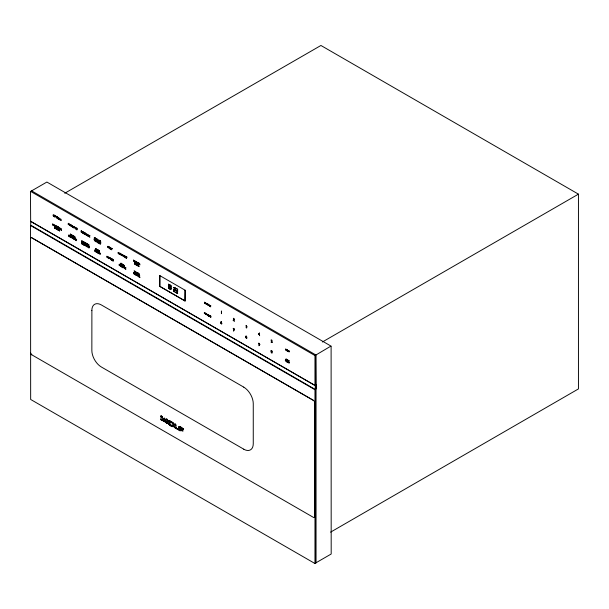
<?xml version="1.0" encoding="UTF-8"?>
<svg xmlns="http://www.w3.org/2000/svg" width="609" height="609" viewBox="0 0 609 609"><rect width="100%" height="100%" fill="white"/><g stroke="black" fill="none" stroke-linecap="round" stroke-linejoin="round"><path stroke-width="0.91" d="M167.589 422.798L160.997 419.038L161.035 415.703L161.849 416.175M164.308 418.071L164.072 418.68L165.13 419.487L163.692 418.421M163.494 418.307L163.456 419.51L164.681 419.982M167.589 420.195L166.12 419.388L167.589 420.195L167.551 423.293L167.589 419.487L166.561 418.901M173.496 426.726L168.579 423.887L168.609 420.553L173.527 423.392L173.527 426.703L171.89 425.524M170.885 289.595L170.885 285.469L169.173 284.517L169.173 288.643L170.885 289.595L169.203 288.316M174.517 427.32C182.167 432.146 177.569 428.82 174.722 427.198C174.296 424.907 174.699 423.194 175.575 424.1M174.76 427.411L174.76 426.939L176.191 427.769M177.615 293.523L175.932 292.548L177.645 293.5L177.379 291.277M177.645 289.366L175.971 288.4L177.645 289.366L177.645 291.589L175.932 290.638L177.645 291.277M180.462 429.802C175.552 426.665 184.108 433.128 182.951 430.487L179.023 428.264L179.023 427.32L183.126 429.444M183.362 429.307L179.023 427.076L179.023 426.369L183.568 428.949C184.215 430.061 179.731 425.44 179.267 426.467M185.075 300.945L159.824 286.413L159.824 275.572L159.786 286.344L185.037 300.953L185.113 290.173L184.999 300.945M315.538 389.143L314.967 389.714L314.967 563.523L30.663 399.466L30.526 225.49A1.241 1.012 60 0 1 30.663 225.322M31.402 190.982L46.885 182.045L330.976 346.072L314.967 355.557L314.967 385.467L30.663 221.41L30.45 191.538L31.561 190.891M315.264 389.425L315.264 385.581L30.671 221.273L30.724 225.185L315.18 389.41L316.33 388.748L316.246 384.918M314.967 385.467L315.865 384.789L315.66 354.918M314.967 563.523A1.241 1.012 60 0 0 315.668 563.119L315.668 389.303M315.713 562.944L331.189 554.007L331.113 346.239M330.588 532.144L578.443 388.915L578.443 194.149L320.928 45.477L64.737 193.259M95.019 251.106L95.377 250.276L95.918 251.624C97.044 249.195 95.522 254.402 95.468 250.619L95.034 251.601L94.661 249.865M136.713 264.786C138.456 261.337 136.02 268.721 136.134 263.4M208.476 305.558C208.818 302.932 209.762 307.279 209.153 305.619L207.867 305.208L207.867 304.081L208.423 304.401L208.004 304.31L208.43 305.535M208.628 316.063L209.047 315.173L210.158 316.817L209.938 315.675L210.044 316.672L208.019 315.713L208.019 314.587L208.575 314.906L208.164 314.815L208.59 316.041M287.623 362.37C287.966 359.744 288.917 364.091 288.301 362.431L287.014 362.02L287.014 360.893L287.57 361.213L287.151 361.122L287.577 362.347M58.631 229.753L59.416 229.517L58.845 229.898L59.553 231.093L58.631 229.821M139.019 276.166L139.804 275.923L139.233 276.311L139.941 277.506L139.019 276.235M54.901 226.449C55.967 225.969 54.14 223.83 53.828 225.17C55.998 228.177 53.584 223.046 54.521 226.145M56.538 229.266C57.611 228.786 55.784 226.655 55.465 227.987C57.642 230.994 55.221 225.863 56.165 228.961M60.261 229.547C61.334 229.06 59.507 226.929 59.187 228.261C61.364 231.275 58.951 226.145 59.888 229.243M70.248 225.832C71.322 225.353 69.495 223.221 69.175 224.554C71.352 227.56 68.931 222.43 69.875 225.528M74.922 238.005C75.988 237.525 74.161 235.394 73.849 236.726C76.018 239.733 73.605 234.602 74.542 237.7M87.049 246.881C88.115 246.401 86.288 244.262 85.976 245.602C88.145 248.609 85.732 243.478 86.668 246.576M99.32 241.682C100.394 241.202 98.567 239.063 98.247 240.403C100.416 243.41 98.003 238.279 98.947 241.377M108.516 258.338C109.59 257.858 107.763 255.727 107.443 257.059C109.62 260.066 107.199 254.935 108.143 258.033M120.506 254.851C121.579 254.372 119.752 252.233 119.433 253.572C121.61 256.579 119.197 251.448 120.133 254.547M135.525 262.586C136.599 262.106 134.772 259.967 134.452 261.307C136.629 264.314 134.208 259.183 135.152 262.281M136.926 275.679C137.999 275.199 136.172 273.068 135.853 274.4C138.03 277.407 135.617 272.276 136.553 275.375M168.594 284.182L168.594 288.316L168.632 284.167M169.173 284.517L169.203 288.628M169.173 284.822L170.885 285.469L170.619 287.372M171.426 287.052L171.456 287.037M171.456 288.377L171.426 288.704M175.392 288.377L173.71 287.41M175.088 287.935L175.392 290.135M175.362 288.087L175.362 290.31L173.71 289.321M173.71 289.161L173.984 291.384M173.71 290.919L175.362 292.221L173.679 291.247L173.679 289.031L175.362 289.998M177.341 289.237L177.379 293.348M160.997 415.962L162.055 416.769M160.997 416.198L162.26 416.883M162.428 417.264L161.035 416.411L162.428 417.264L162.466 419.845M160.997 419.038L160.997 419.746L163.045 420.69M163.456 418.566L165.13 419.487L164.925 420.317M161.233 420.081L162.222 420.69M164.103 418.421L164.925 418.901M163.456 419.274L165.13 420.195M164.719 418.543L164.072 418.208L164.719 418.779M162.672 419.959L165.747 421.733M163.661 419.631L164.514 420.317L163.692 419.845M163.456 420.218L165.13 421.146M166.356 419.487L166.356 419.015L167.589 419.723M165.503 422.349L167.346 423.415M166.12 421.991L166.15 419.373M168.784 420.69L173.321 423.27M168.99 420.575L173.116 422.92M168.579 421.047L170.048 421.618M166.12 422.707L167.384 423.628L167.384 423.156M169.637 420.674L172.301 422.212M168.609 423.392L170.048 424.458M168.579 423.651L170.254 424.572M168.579 423.887L173.527 426.703M168.784 424.001L173.321 426.589M168.99 424.359L173.116 426.703M172.058 422.821L173.496 423.887L173.527 423.392M172.263 423.179L172.301 425.524M169.804 425.303L172.301 426.703L169.842 425.288M174.76 423.864L175.78 424.93M172.096 425.638L173.496 426.254M175.955 425.067L174.722 424.359L175.955 425.067L175.986 427.647M322.359 341.999L578.443 194.149M174.722 427.67L178.445 429.779M179.023 428.264L179.023 428.972M180.256 428.264L180.287 428.949M180.462 428.142L179.023 427.556L180.462 428.378M179.023 429.208L179.023 430.152L180.256 430.868L180.256 429.916M179.229 430.274L180.051 430.746M315.264 385.581L316.299 384.987M31.478 190.784L315.926 355.009L315.926 562.975M30.526 191.34L314.967 355.557M159.802 275.603L185.09 290.204M136.325 263.507L135.327 262.928L135.327 264.435L136.081 264.869L135.51 263.233L136.066 263.354M175.392 288.065L173.679 287.425M30.526 225.49L314.967 389.714M30.465 238.538A1.842 1.066 60 0 1 31.775 237.784L313.308 400.288A1.842 1.066 60 0 1 314.609 402.549L314.609 516.561A1.842 1.066 60 0 1 313.308 517.315L31.775 354.811A1.842 1.066 60 0 1 30.465 352.55M31.775 237.784L313.27 400.311M243.76 387.126L101.383 304.964A13.482 7.78 60 0 0 91.852 310.468M243.76 449.176L101.383 367.014A13.482 7.78 60 0 1 91.852 350.502L91.89 310.453M123.756 255.643L124.152 256.458L124.586 256.123C124.35 259.358 125.5 254.828 124.167 256.168C123.14 253.26 123.779 258.977 123.749 255.643M83.037 231.801C82.915 237.129 85.351 229.738 83.616 233.194L83.22 231.907L82.223 231.336L82.223 232.836L82.976 233.27L82.413 231.633L82.961 231.763M314.602 402.564L314.579 516.584M243.729 387.149A13.482 7.78 60 0 1 253.26 403.66L253.26 443.687A13.482 7.78 60 0 1 243.729 449.191M31.805 354.796A1.842 1.066 60 0 1 30.503 352.535M259.487 344.283L258.802 343.621L259.487 344.283M72.304 235.957L71.641 235.896L71.375 234.549L71.656 236.17L72.433 236.391L72.304 235.082L72.304 235.957M86.866 244.369L86.196 244.3L85.93 242.953L86.212 244.574L86.988 244.795L86.866 243.493L86.866 244.369M121.967 255.156C121.594 256.077 120.765 254.257 121.221 253.854C120.985 258.33 122.896 253.047 121.967 255.156M123.528 267.404C123.17 268.325 122.31 266.506 122.782 266.103C122.546 270.579 124.457 265.296 123.528 267.404M234.016 319.192L233.095 320.395L234.488 321.202L233.65 320.372C235.584 318.827 231.884 317.068 234.016 319.192M271.309 351.096C271.058 354.567 273.022 350.837 271.309 351.096M246.843 326.424C246.98 328.791 245.99 328.297 246.097 326.759C246.843 326.218 245.1 324.14 246.843 326.424M271.035 350.761L271.287 352.725L272.033 353.159L272.033 350.883L271.035 350.761M245.655 337.127C247.878 341.443 246.409 333.1 245.655 337.127M81.926 231.549L82.002 232.493L81.149 232.219L81.149 230.712L81.926 231.549M58.852 227.743C59.347 230.149 57.832 227.477 58.099 226.883L58.852 227.743M72.829 237.677C73.324 240.091 71.809 237.411 72.068 236.825L72.829 237.677M75.455 227.85C75.95 230.263 74.435 227.583 74.701 226.99L75.455 227.85M86.044 233.963L86.295 235.188L86.98 234.077L87.567 235.919L86.645 234.945L86.067 235.059C85.45 232.95 85.169 236.048 85.29 233.102L86.044 233.963M85.633 245.077C86.135 247.482 84.621 244.81 84.879 244.217L85.633 245.077M94.89 240.007C95.385 242.412 93.87 239.74 94.136 239.147L94.89 240.007M98.635 252.583C99.13 254.988 97.615 252.316 97.882 251.723L98.635 252.583M100.63 241.446C101.132 243.859 99.61 241.179 99.876 240.593L100.63 241.446M123.17 255.399C123.673 257.805 122.15 255.133 122.417 254.539L123.17 255.399M139.781 264.047C140.276 266.46 138.761 263.781 139.027 263.195L139.781 264.047M139.073 274.058C139.606 276.486 138.022 273.753 138.319 273.197L139.073 274.058M207.57 304.226C207.958 306.312 206.162 302.711 207.57 304.226M207.73 314.731C208.111 316.817 206.322 313.216 207.73 314.731M220.702 322.161L220.694 323.257L221.638 324.125L221.882 323.227L220.998 322.466L221.486 321.537L220.702 322.161M288.369 350.875C288.757 352.992 286.968 349.414 288.369 350.875M289.252 362.5C289.64 364.585 287.844 360.985 289.252 362.5M58.662 227.621L58.289 227.172L58.662 227.621M72.631 237.556L72.258 237.114L72.631 237.556M75.265 227.728L74.892 227.286L75.265 227.728M85.854 233.841L85.473 233.399L85.854 233.841M85.443 244.955L85.07 244.513L85.443 244.955M94.7 239.885L94.319 239.444L94.7 239.885M100.439 241.324L100.066 240.882L100.439 241.324M98.445 252.461L98.072 252.019L98.445 252.461M122.98 255.278L122.607 254.836L122.98 255.278M139.59 263.933L139.217 263.484L139.59 263.933M138.882 273.936L138.509 273.494L138.882 273.936M207.425 304.142L207.144 303.807L207.425 304.142M207.585 314.64L207.304 314.313L207.585 314.64M288.224 350.784L287.943 350.449L288.224 350.784M289.108 362.416L288.826 362.081L289.108 362.416M69.791 236.262L68.977 236.345L68.977 235.226L69.791 236.262M82.603 243.653L81.789 243.737L81.789 242.626L82.603 243.653M122.835 265.006L122.013 265.09L122.013 263.979L122.835 265.006M124.266 265.836L123.444 265.92L123.444 264.808L124.266 265.836M205.111 313.468C204.198 314.328 204.578 311.686 205.111 313.468M259.815 344.587L258.932 345.76L259.404 344.816L258.444 343.628A0.929 0.54 60 0 1 259.114 343.263L259.815 344.587M221.646 323.47C220.747 324.293 220.968 321.666 221.646 323.47M81.85 232.189L81.34 231.656L81.85 232.189M69.068 224.173L68.254 224.767L68.254 223.267L69.068 224.173M71.618 225.642L70.796 226.236L70.796 224.736L71.618 225.642M99.473 251.205L98.65 251.799L98.65 250.299L99.473 251.205M134.345 260.926L133.531 261.52L133.531 260.02L134.345 260.926M289.016 360.97L288.4 361.419L288.4 360.292L289.016 360.97M246.706 337.957C245.686 338.718 246.051 336.176 246.706 337.957M68.878 224.051L68.436 223.572L68.878 224.051M71.42 225.52L70.979 225.041L71.42 225.52M74.465 227.606L73.765 227.972L73.156 226.464L74.138 226.754L74.465 227.606M74.557 239.01L73.856 239.375L73.247 237.868L74.229 238.157L74.557 239.01M99.282 251.083L98.841 250.596L99.282 251.083M134.155 260.804L133.714 260.317L134.155 260.804M288.232 360.756C286.839 361.883 287.341 358.252 288.232 360.756M288.872 360.878L288.537 360.52L288.872 360.878M246.028 336.229L246.63 336.967L246.028 336.229M272.261 342.235C269.003 342.715 273.487 342.075 271.18 341.169L271.18 339.845L272.154 340.408L271.462 340.34L271.462 340.979L272.261 342.235M73.331 226.655C73.263 228.946 75.303 226.784 73.331 226.655M73.423 238.058C73.354 240.349 75.394 238.188 73.423 238.058M81.735 231.458L81.34 231.017L81.735 231.458M287.379 360.041L288.042 360.871L287.379 360.041M53.622 215.936C52.602 216.644 53.303 212.906 53.622 215.936M52.572 224.059L52.785 225.216L53.653 225.703L52.671 224.5L53.638 224.409L52.572 224.059M57.132 228.565L57.345 229.715L58.213 230.21L57.238 229.007L58.205 228.915L57.132 228.565M61.128 220.268C60.108 220.991 60.816 217.23 61.128 220.268M71.816 225.688L72.029 226.845L72.897 227.34L71.915 226.137L72.882 226.046L71.816 225.688M75.455 239.893C74.443 240.601 75.143 236.863 75.455 239.893M88.267 247.292C87.247 248.008 87.955 244.247 88.267 247.292M94.783 238.766C93.763 239.466 94.464 235.736 94.783 238.766M98.102 240.677C97.082 241.385 97.783 237.647 98.102 240.677M107.298 257.341C106.278 258.041 106.978 254.311 107.298 257.341M133.668 272.748L133.881 273.905L134.749 274.4L133.767 273.197L134.734 273.106L133.668 272.748M137.527 274.979L137.733 276.128L138.608 276.623L137.626 275.42L138.593 275.329L137.527 274.979M206.017 303.29C206.542 305.954 207.037 302.757 206.017 303.29M206.177 313.795C206.695 316.459 207.189 313.262 206.177 313.795M210.036 306.175C209.252 306.769 209.808 303.876 210.036 306.175M285.827 349.931C285.027 350.457 285.644 347.67 285.827 349.931M285.332 360.193C285.849 362.865 286.344 359.66 285.332 360.193M286.215 359.866C285.446 360.391 285.971 357.59 286.215 359.866M69.989 236.368L69.662 236.825L68.787 236.429L68.787 234.929L69.989 236.368M82.801 243.767L82.474 244.224L81.598 243.828L81.598 242.321L82.801 243.767M123.026 265.121L122.706 265.577L121.83 265.181L121.83 263.674L123.026 265.121M124.457 265.943L124.137 266.399L123.262 266.004L123.262 264.504L124.457 265.943M205.256 313.551L204.358 313.597L204.358 312.47L205.256 313.551M59.263 218.54L59.446 219.438L60.192 219.377C60.481 220.747 58.829 219.385 59.004 218.684C59.598 217.687 60.877 219.278 59.263 218.54M87.924 235.082L88.107 235.98L88.853 235.919C89.142 237.297 87.49 235.934 87.658 235.234C88.259 234.237 89.531 235.828 87.924 235.082M118.291 252.621L118.481 253.519L119.219 253.458C119.516 254.836 117.864 253.466 118.032 252.765C118.633 251.768 119.904 253.367 118.291 252.621M137.741 262.449L137.383 263.278L136.842 261.931L136.485 262.761C135.594 258.939 136.287 265.341 136.934 262.273L137.398 263.766L137.741 262.449M70.606 234.427L70.819 235.089L70.606 234.427M86.912 234.366L87.125 235.028L86.912 234.366M83.677 241.971L83.882 242.633L83.677 241.971M87.787 244.346L88 245.008L87.787 244.346M99.061 242.313L99.267 242.976L99.061 242.313M97.082 251.586L97.295 252.248L97.082 251.586M121.031 263.537L121.244 264.207L121.031 263.537M208.94 304.942L209.1 305.444L208.94 304.942M209.1 315.447L209.252 315.949L209.1 315.447M287.204 350.129L287.357 350.624L287.204 350.129M288.087 361.754L288.247 362.256L288.087 361.754M70.545 234.062L69.982 235.249L70.895 235.325L71.261 235.98L70.545 234.062M83.616 241.606L83.052 242.793L83.41 242.557L84.324 243.524L83.616 241.606M87.726 243.981L87.163 245.168L87.521 244.932L88.442 245.899L87.726 243.981M99.001 241.948L98.437 243.136L97.813 242.58L97.813 242.116L98.346 242.42L97.813 241.468L98.369 241.59L97.63 241.164L97.63 242.664L98.795 242.9L99.709 243.866L99.001 241.948M97.021 251.22L96.466 252.408L96.816 252.172L97.737 253.138L97.021 251.22M120.97 263.172L120.415 264.359L120.765 264.123L121.686 265.098L120.97 263.172M287.151 349.855L286.732 350.746L287.692 351.294L287.151 349.855M234.1 329.195L233.574 331.121L234.564 329.126L233.148 328.304L234.1 329.195M82.725 241.43L82.322 241.781L81.895 240.951C81.918 244.285 81.279 238.568 82.306 241.476C83.639 240.136 82.489 244.666 82.733 241.438M100.051 253.306L99.648 253.656L99.214 252.826C99.244 256.153 98.605 250.444 99.632 253.352C100.965 252.012 99.815 256.541 100.051 253.314M108.851 247.041L108.417 247.368L108.014 246.561C108.044 249.888 107.405 244.171 108.432 247.087C109.765 245.739 108.615 250.269 108.851 247.041M120.186 264.93L119.752 265.265L119.349 264.451C119.379 267.777 118.74 262.068 119.767 264.976C121.1 263.636 119.95 268.166 120.186 264.938M136.896 272.703L136.492 273.053L136.058 272.223C136.081 275.557 135.449 269.84 136.477 272.748C137.801 271.408 136.66 275.938 136.896 272.71M259.289 333.633L258.787 334.067L259.289 334.364L259.289 333.641M259.472 333.054L258.361 334.151L259.289 334.691L259.609 335.704L259.472 333.054M96.473 249.035L95.902 249.424L96.61 250.619L95.689 249.347L96.473 249.035M169.477 284.647L169.439 288.803L169.477 284.647M170.619 285.309L170.581 289.465L170.619 285.309M161.035 419.487L167.551 423.293L161.035 419.487M168.609 420.789L170.254 421.733L168.609 420.789M169.842 421.733L169.804 424.123L169.842 421.733M171.89 422.448L173.527 423.628L171.89 422.448M179.061 426.825L183.53 429.444L179.061 426.825M95.727 238.195L94.989 237.769L94.989 239.268L95.742 239.702L95.171 238.066L95.727 238.195M96.085 238.401L96.115 239.923L96.115 238.766C97.684 244.148 97.097 235.668 96.968 240.075L96.085 238.401M138.806 263.065L138.068 262.639L138.068 264.146L138.822 264.58L138.258 262.943L138.806 263.065M221.425 311.123L221.425 313.658L221.425 311.123M54.559 215.365L53.82 214.939L53.82 216.439L54.582 216.88L54.011 215.243L54.559 215.365M56.903 216.72L54.665 215.426L55.114 217.185L55.305 215.989L56.272 216.545L56.454 217.961L56.454 216.652L56.903 216.72M57.269 216.926L57.269 218.433L57.269 216.926M57.703 217.177L57.733 218.7L57.733 217.542C59.301 222.924 58.715 214.444 58.586 218.852L57.703 217.177M75.996 227.743L76.026 229.258L76.026 228.101C77.594 233.491 77.008 225.003 76.879 229.41L75.996 227.743M85.07 232.973L84.331 232.547L84.331 234.054L85.085 234.488L84.514 232.851L85.07 232.973M89.858 235.744L89.12 235.318L89.12 236.817L89.873 237.251L89.31 235.614L89.858 235.744M110.062 247.406L109.323 246.98L109.323 248.48L110.077 248.914L109.506 247.277L110.062 247.406M110.457 247.635L110.275 249.028L111.044 249.477L110.457 248.944L110.457 247.635M112.185 248.632L111.097 248.008L111.736 249.873L111.736 248.563L112.185 248.632M125.797 256.488L125.058 256.062L125.058 257.569L125.812 258.003L125.241 256.366L125.797 256.488M126.984 257.181L125.903 256.549L126.535 258.422L126.535 257.112L126.984 257.181M204.654 302.231L204.654 303.358L204.654 302.231M204.982 302.422L204.997 303.556L204.997 302.688C205.994 306.053 205.743 301.265 205.644 303.67L204.982 302.422M210.744 305.748L210.189 305.429L210.189 306.555L210.76 306.883L210.333 305.649L210.744 305.748M286.71 349.604L285.895 349.132L286.375 350.533L286.71 349.604M289.397 351.149L288.575 350.685L289.054 352.086L289.397 351.149M96.024 240.235L95.286 239.809L95.286 241.316L96.039 241.75L95.468 240.113L96.024 240.235M96.428 240.471L96.237 241.864L96.428 241.316L97.151 241.735C97.341 244.118 97.341 239.383 97.151 241.545L96.428 240.471M100.828 243.014L99.747 242.39L100.378 244.255L100.378 242.945L100.828 243.014M134.574 262.494L134.391 263.887L135.168 264.336L134.574 263.804L134.574 262.494M138.174 264.572L137.436 264.146L137.436 265.646L138.19 266.087L137.619 264.451L138.174 264.572M138.57 264.801L138.388 266.194L139.156 266.643L138.57 266.11L138.57 264.801M55.602 225.437L55.625 226.959L55.625 225.802C57.2 231.192 56.614 222.704 56.485 227.111L55.602 225.437M57.924 226.776L56.835 226.152L57.467 228.025L57.467 226.715L57.924 226.776M61.007 228.558L60.816 229.951L61.593 230.4L61.007 229.867L61.007 228.558M73.727 235.904L72.638 235.28L73.278 237.152L73.278 235.843L73.727 235.904M84.613 242.192L84.643 243.707L84.643 242.557C86.212 247.939 85.625 239.459 85.496 243.866L84.613 242.192M88.769 244.59L88.579 245.983L89.356 246.432L88.769 245.899L88.769 244.59M95.689 248.586L95.689 250.086L95.689 248.586M97.493 249.629L96.755 249.203L96.755 250.702L97.509 251.136L96.938 249.5L97.493 249.629M98.445 250.177L97.706 249.751L97.706 251.251L98.46 251.692L97.897 250.055L98.445 250.177M135.221 271.408L134.132 270.784L134.772 272.649L134.772 271.34L135.221 271.408M135.586 271.622L135.586 273.121L135.586 271.622M138.098 273.076L137.36 272.649L137.36 274.149L138.121 274.583L137.55 272.946L138.098 273.076M287.098 359.538L286.283 359.066L286.763 360.467L287.098 359.538M110.945 258.33L109.072 257.249L109.072 258.749L109.262 258.163L109.765 258.452L109.262 257.554L110.305 258.155L110.495 259.571L110.495 258.262L110.945 258.33M111.858 258.855L111.12 258.429L111.12 259.929L111.873 260.37L111.302 258.734L111.858 258.855M112.223 259.069L112.246 260.583L112.246 259.426C113.814 264.816 113.228 256.328 113.099 260.736L112.223 259.069M205.987 313.407L205.431 313.087L205.431 314.214L205.994 314.541L205.568 313.315L205.987 313.407M210.904 316.246L210.349 315.926L210.349 317.053L210.912 317.38L210.486 316.155L210.904 316.246M54.772 226.837L54.589 228.23L55.358 228.679L54.772 228.147L54.772 226.837M58.631 229.06L58.631 230.567L58.631 229.06M70.956 236.178L70.218 235.752L70.218 237.251L70.971 237.693L70.4 236.056L70.956 236.178M71.87 236.703L71.177 236.307L71.36 237.913L71.36 237.213L71.87 237.51L71.36 236.604L71.87 236.703M76.643 239.459L75.554 238.835L76.186 240.7L76.186 239.39L76.643 239.459M83.768 243.577L83.03 243.151L83.03 244.651L83.783 245.084L83.212 243.448L83.768 243.577M84.681 244.102L83.981 243.699L84.171 245.313L84.171 244.612L84.681 244.902L84.171 244.003L84.681 244.102M89.447 246.858L88.366 246.226L88.998 248.099L88.998 246.79L89.447 246.858M120.841 264.984L120.841 266.483L120.841 264.984M121.282 265.235L121.305 266.75L121.305 265.593C122.873 270.982 122.287 262.494 122.158 266.902L121.282 265.235M124.952 267.351L123.863 266.727L124.502 268.592L124.502 267.282L124.952 267.351M125.865 267.876L125.127 267.45L125.127 268.957L125.88 269.391L125.309 267.754L125.865 267.876M135.16 273.251L134.977 274.644L135.754 275.093L135.16 274.56L135.16 273.251M139.019 275.474L139.019 276.981L139.019 275.474M286.451 360.566L286.314 361.617L286.892 361.952L286.451 360.566"/></g></svg>
